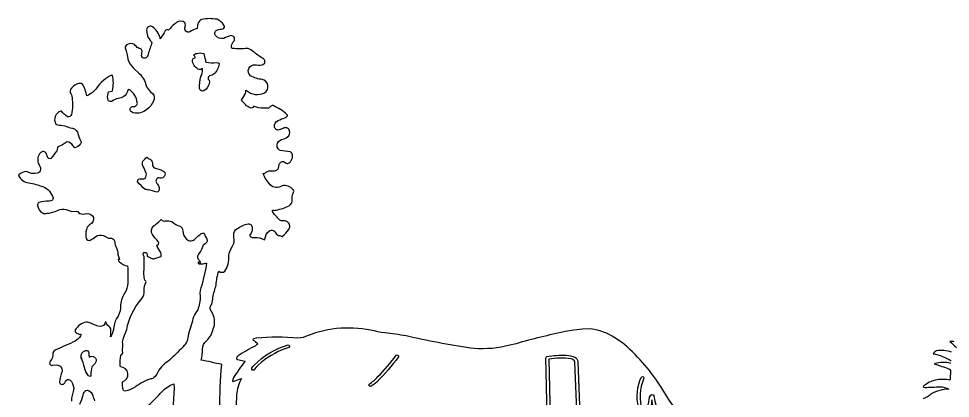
# Model space of a CAD drawing. Extents: x 0.8 to 37.1, y 0.9 to 38.3.
# Drawn here: x 0.8 to 15.18, y 12.05 to 17.9 of the extents above; entities that cross this region are included whole.
import ezdxf

# ---------------------------------------------------------------- set-up
doc = ezdxf.new("R2010")
doc.units = 0
doc.linetypes.add('0', pattern=[0])
doc.layers.add('1', color=7, linetype='0')

msp = doc.modelspace()

# ---------------------------------------------------------------- linework, layer by layer
at = {"layer": '1'}
for points in [[(3.910072, 11.874847, -0.022834), (3.938361, 12.570481, 0.005288), (3.618963, 12.639557, 0.10898), (3.639189, 12.806872, -0.205076), (3.705394, 12.934111, 0.133706), (3.807808, 13.119446, 0.217301), (3.798653, 13.351196), (3.760399, 13.423279, -0.226475), (3.771965, 13.479147, 0.133854), (3.799045, 13.578962, -0.041779), (3.845039, 13.774536), (3.849968, 13.7995, -0.062471), (3.893242, 14.00856, 0.35029), (3.984795, 14.008881, 0.170361), (4.048868, 14.245781, -0.140286), (4.104837, 14.393133, 0.210035), (4.12518, 14.536973, -0.204241), (4.151009, 14.646301, -0.100459), (4.320671, 14.736938), (4.346321, 14.739258, -0.453597), (4.408346, 14.678353, -0.20576), (4.374229, 14.57164), (4.370872, 14.555542, 0.288908), (4.447947, 14.528892, -0.139871), (4.599571, 14.494629), (4.604057, 14.502121, -0.187265), (4.673016, 14.632382, -0.472849), (4.771125, 14.598323, 0.25646), (4.833577, 14.557858, -0.098923), (4.872246, 14.542725, 0.065442), (4.978371, 14.660866, 0.349629), (4.966303, 14.755928, 0.260582), (4.891104, 14.785019), (4.872663, 14.786048), (4.854223, 14.787079, -0.122732), (4.79351, 14.844666), (4.746269, 14.889374, -0.221316), (4.719933, 14.95166, 0.155421), (4.776487, 14.953313, 0.0744), (4.977643, 15.019835, 0.300174), (5.025231, 15.127246, -0.113756), (5.051339, 15.24183, 0.262259), (5.037393, 15.270589, 0.264654), (4.869453, 15.328644, -0.400766), (4.686647, 15.342858, -0.105223), (4.578896, 15.515991, 0.170141), (4.625285, 15.537432, -0.208913), (4.715538, 15.556026), (4.731555, 15.555515, 0.24136), (4.80735, 15.586012, 0.176123), (4.81725, 15.629716, -0.292835), (4.871742, 15.702884), (4.880826, 15.702838), (4.889595, 15.70047), (4.915993, 15.683746, 0.419128), (4.997289, 15.696166, 0.28161), (5.023465, 15.826295, 0.176135), (4.991963, 15.852338, -0.005788), (4.84157, 15.870164), (4.829712, 15.875427, -0.396818), (4.800551, 15.984964, -0.260379), (4.886852, 16.047726, 0.080572), (4.975761, 16.095856, 0.293719), (4.971293, 16.197935), (4.962456, 16.209839, 0.273591), (4.882942, 16.210541), (4.838188, 16.194305, -0.536053), (4.754301, 16.234209, -0.394056), (4.80934, 16.33342, -0.055572), (4.912523, 16.374784, 0.097284), (4.951439, 16.403198), (4.952965, 16.4142), (4.947884, 16.422546, 0.097292), (4.729737, 16.564028, 0.290685), (4.687243, 16.544161, -0.108237), (4.649117, 16.521729), (4.578209, 16.523712, -0.120357), (4.442619, 16.551361), (4.430901, 16.547485, -0.407321), (4.37905, 16.528698, -0.148398), (4.305794, 16.578751), (4.25016, 16.637787), (4.245123, 16.647461, 0.010478), (4.303452, 16.750893, 0.079417), (4.312158, 16.799042), (4.318779, 16.797028, 0.297546), (4.599714, 16.760706, 0.666096), (4.562935, 16.967709, -0.116985), (4.38413, 17.022339, -0.762024), (4.457817, 17.193239), (4.474281, 17.192383, 0.174615), (4.587565, 17.205082, 0.554347), (4.58036, 17.283878), (4.56472, 17.296783, -0.059282), (4.42849, 17.394806, 0.117966), (4.345352, 17.442211), (4.328621, 17.444641, -0.050104), (4.106368, 17.44471, -0.404229), (4.089613, 17.483685, -0.12822), (4.13096, 17.561861, 0.592041), (4.079369, 17.642452, 0.066047), (3.971306, 17.59964, -0.289632), (3.837511, 17.648817, -0.528383), (3.875648, 17.731192, -0.049929), (3.955226, 17.746223, 0.558146), (3.970634, 17.804697, 0.156639), (3.866386, 17.894379, 0.095656), (3.62713, 17.89127, 0.278439), (3.569118, 17.818335, 0.065298), (3.559624, 17.753998, 0.05206), (3.445425, 17.700325, -0.652308), (3.372517, 17.771988, 0.167542), (3.370308, 17.838379, 0.406391), (3.241226, 17.8435, 0.090356), (3.118813, 17.725708, 0.397973), (3.066211, 17.715441, -0.039397), (2.985451, 17.593719), (2.987556, 17.600464), (2.987175, 17.612335, 0.146264), (2.871742, 17.779984, 0.418112), (2.780681, 17.750149, 0.229637), (2.852748, 17.547882, -0.260637), (2.854525, 17.517612, 0.005146), (2.796103, 17.336304), (2.787819, 17.319275, -0.616373), (2.702919, 17.318207, -0.095099), (2.711721, 17.396906, 0.238436), (2.692039, 17.439789), (2.682753, 17.441278, -0.200466), (2.620471, 17.47493), (2.604631, 17.490471), (2.589912, 17.50708, 0.245656), (2.484671, 17.506735, 0.327592), (2.447357, 17.452343, -0.039014), (2.491521, 17.278532, 0.155697), (2.578743, 17.141327), (2.665932, 17.060211, -0.143512), (2.770751, 16.87528, 0.148316), (2.869985, 16.752003, -0.329583), (2.884174, 16.633196, -0.144503), (2.783801, 16.505222, -0.232915), (2.571889, 16.452408), (2.559065, 16.457954), (2.547026, 16.465046, -0.675952), (2.552181, 16.543083), (2.56238, 16.547192), (2.573108, 16.549604, 0.511976), (2.635306, 16.610077, 0.202936), (2.518929, 16.804626), (2.501488, 16.812653), (2.489708, 16.805878), (2.488318, 16.794289), (2.485904, 16.782871, -0.304025), (2.339251, 16.673534, 0.12811), (2.249512, 16.630981, -0.570891), (2.178773, 16.671665, -0.131091), (2.191841, 16.776657), (2.249168, 16.788361), (2.253716, 16.795929, 0.107814), (2.252846, 17.029877), (2.241646, 17.033829, 0.140699), (2.009756, 16.838749, -0.129537), (1.857613, 16.713562, 0.078568), (1.786317, 16.900217, 0.268449), (1.761218, 16.905548, 0.271409), (1.605484, 16.81076, 0.107078), (1.597313, 16.766205, -0.162509), (1.627754, 16.685772, -0.087991), (1.620082, 16.426424, -0.336), (1.556068, 16.390213, -0.101106), (1.467064, 16.477753), (1.453377, 16.477844, 0.483536), (1.377616, 16.279388), (1.385399, 16.272125, 0.073487), (1.486, 16.258942, -0.027105), (1.601402, 16.223022, -0.26595), (1.713203, 16.153503, 0.077423), (1.766201, 16.012581, -0.281695), (1.755859, 15.968312, -0.180402), (1.67305, 15.914365), (1.666084, 15.916559), (1.660164, 15.920837, 0.145861), (1.57981, 16.001877, 0.198096), (1.543877, 15.997192), (1.479881, 15.956055), (1.414253, 15.929749, 0.312227), (1.401918, 15.90982, 0.017925), (1.390724, 15.865662, -0.025166), (1.301358, 15.74922, -0.580446), (1.249184, 15.771698), (1.233391, 15.816833, 0.616213), (1.141649, 15.835526, 0.274072), (1.105797, 15.674683, -0.160547), (1.141888, 15.575907, -0.342736), (1.089387, 15.521121, -0.196359), (0.923027, 15.548462, 0.150696), (0.806802, 15.497093), (0.80429, 15.490658), (0.803745, 15.48377, 0.276779), (0.961565, 15.374458, -0.031272), (1.179756, 15.313935, -0.228854), (1.335931, 15.134754, -0.355125), (1.301476, 15.096161), (1.274727, 15.09079, 0.086411), (1.115255, 15.068695, 0.346677), (1.096766, 15.024918, 0.211103), (1.171116, 14.907678, 0.203226), (1.246633, 14.902498, 0.063275), (1.439099, 14.959448, -0.199506), (1.565502, 14.950064, 0.061966), (1.624458, 14.931702), (1.696281, 14.934387, -0.208161), (1.730081, 14.91558, 0.26747), (1.819344, 14.894562), (1.833031, 14.896484, -0.382942), (1.958351, 14.835251, -0.339644), (1.899876, 14.72639, 0.214117), (1.849217, 14.650138, 0.103946), (1.84613, 14.515583, 0.45767), (1.909035, 14.490582, 0.096191), (1.993414, 14.545646, -0.264733), (2.113716, 14.558075), (2.177834, 14.526428, 0.132199), (2.235226, 14.518185, -0.383227), (2.28691, 14.454006, 0.131565), (2.310068, 14.381814, -0.12105), (2.333076, 14.265869), (2.359444, 14.187515, 0.185434), (2.339119, 14.18808, 0.227714), (2.361022, 14.154, 0.140235), (2.483437, 14.090668, -0.049078), (2.484575, 13.787992, -0.113381), (2.42258, 13.641684, 0.129951), (2.375859, 13.440183, -0.135335), (2.31474, 13.280767, 0.109983), (2.266595, 13.107304, -0.100758), (2.222527, 12.999817, 0.053588), (2.224956, 13.113303, 0.196201), (2.185885, 13.166978, -0.206756), (2.152977, 13.223679), (2.146492, 13.230133), (2.135078, 13.197189, -0.386335), (2.032494, 13.163513), (2.01162, 13.169525, 0.038821), (1.867271, 13.222366), (1.846718, 13.22287, 0.218369), (1.678378, 13.105064, 0.443303), (1.712187, 13.049338, 0.065888), (1.76757, 13.035202), (1.760674, 13.012436, -0.107976), (1.676185, 12.932863, -0.018828), (1.375472, 12.798294, 0.175601), (1.330391, 12.7444, -0.245233), (1.290504, 12.6203, 0.691271), (1.327568, 12.55806), (1.389946, 12.563126, -0.48704), (1.474113, 12.467112, 0.060345), (1.432289, 12.298553, 0.727748), (1.514732, 12.28981), (1.521217, 12.299561), (1.52758, 12.309402, -0.679091), (1.617839, 12.307718, -0.175313), (1.653008, 12.173157, 0.072357), (1.617475, 12.007591, 0.572142)], [(11.150185, 11.633957, -0.05497), (10.759768, 12.156467, 0.071074), (10.196724, 12.841461, 0.06912), (9.875938, 13.053436), (9.758339, 13.09668), (9.636925, 13.120056), (9.505608, 13.115585), (9.372505, 13.099274), (9.242776, 13.078094, 0.019301), (8.48168, 12.891746), (8.383546, 12.868382, -0.083636), (7.833663, 12.817448), (7.777215, 12.82309, -0.019284), (6.783387, 13.011403, 0.02218), (6.452803, 13.056714), (6.400472, 13.065278), (6.348468, 13.075642), (6.296852, 13.087794), (6.236569, 13.098655, 0.156144), (5.196602, 12.986298), (5.114418, 12.975616, 0.057473), (4.469231, 12.97525), (4.436028, 12.966583), (4.419777, 12.956345), (4.422981, 12.944565, -0.096858), (4.494743, 12.89093, -0.06426), (4.453766, 12.855737, 0.029292), (4.191521, 12.703079), (4.173241, 12.685822), (4.16433, 12.670715), (4.166756, 12.65831), (4.182426, 12.649185), (4.299812, 12.619965, 0.032763), (4.121819, 12.368027), (4.108986, 12.340454), (4.104393, 12.320404), (4.109871, 12.309952), (4.127296, 12.311096), (4.243401, 12.354141, 0.127252), (4.168423, 12.100493, 0.072517), (4.186333, 11.666092, -0.019665)], [(15.244106, 12.922173, 0.059479), (15.174126, 12.926361, -0.030774), (15.279854, 12.830902, 0.18132)], [(8.97747, 11.116364), (8.942436, 12.671417, -0.320367), (8.95713, 12.6931, -0.051213), (9.253204, 12.715107, -0.072848), (9.388837, 12.683342, -0.210662), (9.433876, 12.619446), (9.480095, 11.398163)], [(9.436699, 11.361664), (9.389763, 12.608871), (9.388808, 12.615463, 0.218188), (9.326255, 12.659181, 0.078506), (8.987877, 12.652695), (9.022942, 11.09552, -0.350069)], [(15.200111, 12.758835, 0.143236), (14.966211, 12.779295, 0.195959), (14.919472, 12.737381, -0.090099), (15.194649, 12.626984)], [(15.191475, 12.587479, 0.130709), (14.944878, 12.586258), (14.939125, 12.582092), (14.94117, 12.577637, -0.012814), (15.161186, 12.504135), (15.187431, 12.490311), (15.178825, 12.341904), (15.176918, 12.330978), (15.155786, 12.333643, 0.105613), (14.919265, 12.320753, 0.102179), (14.767632, 12.235947), (14.762779, 12.225586), (14.769905, 12.219421), (14.78727, 12.216629, 0.003872), (15.022988, 12.226969, -0.110824), (15.160789, 12.192566, 0.11294), (14.887825, 12.117874, -0.079455), (14.762968, 12.038811, 0.069479)], [(2.803081, 11.937291, 0.042986), (3.012007, 12.151605, -0.1097), (3.19883, 12.273392), (3.20199, 12.210982, 0.003445), (3.12515, 10.833928, 0.009348)], [(1.747639, 11.959474, 0.066657), (1.797951, 12.101318, -0.161519), (1.839821, 12.171997), (1.862343, 12.175156, -0.27847), (1.949754, 12.085852, 0.014359), (1.976601, 12.012192, 0.266909)]]:
    msp.add_lwpolyline(points, format="xyb", dxfattribs=at)
for points in [[(3.642448, 17.134552), (3.616356, 17.117706), (3.59037, 17.118317, -0.23862), (3.485466, 17.24231), (3.486137, 17.269348), (3.499611, 17.289825), (3.528221, 17.300598, 0.2715), (3.50788, 17.33786, -0.219189), (3.55234, 17.369316, -0.132188), (3.658562, 17.369293), (3.66346, 17.364792, 0.090505), (3.687645, 17.271545), (3.689659, 17.259064, 0.316897), (3.696526, 17.235504, 0.081855), (3.857651, 17.225748), (3.876134, 17.224535), (3.894463, 17.221863), (3.898293, 17.209061, -0.166519), (3.823283, 17.053709, -0.123148), (3.749034, 17.022358, 0.555043), (3.74276, 16.953354), (3.746834, 16.926056, -0.232501), (3.663399, 16.791382), (3.639534, 16.785217, -0.302874), (3.597272, 16.827044, -0.09823), (3.616753, 17.013214, 0.165661), (3.640999, 17.121521)], [(2.6856, 15.436066), (2.721748, 15.434967, 0.40738), (2.767233, 15.464868, 0.234788), (2.763437, 15.544263, 0.013903), (2.715068, 15.651491, -0.268046), (2.734634, 15.719673, -0.024096), (2.780128, 15.767853, 0.092914), (2.83189, 15.738229, -0.286052), (2.867804, 15.662014, 0.258814), (2.900627, 15.605988, -0.028612), (3.028618, 15.558624, -0.395451), (3.060934, 15.492336, -0.113711), (3.029573, 15.449436, -0.256713), (2.989306, 15.445333, 0.075224), (2.951317, 15.447327, 0.517904), (2.946347, 15.349695, -0.297596), (2.965339, 15.246509, -0.2316), (2.936766, 15.230309, -0.00231), (2.802131, 15.266052, -0.174849), (2.751854, 15.277054, -0.041055), (2.637337, 15.385727), (2.643532, 15.411102, -0.306905)], [(2.3731, 12.553146, -0.093223), (2.381233, 12.712219, 0.383163), (2.406731, 12.775818, 0.028419), (2.408485, 12.919678, -0.073987), (2.464165, 13.0867), (2.471855, 13.111145, -0.124337), (2.689705, 13.567688), (2.708351, 13.595276, 0.216382), (2.741048, 13.706163, -0.133048), (2.772133, 13.843048), (2.766029, 13.856094, -0.221442), (2.739557, 13.932188, -0.051701), (2.743446, 14.068573), (2.743507, 14.184509, 0.11393), (2.724068, 14.28064), (2.72541, 14.288666, -0.32095), (2.777098, 14.29167, -0.224689), (2.788612, 14.253967), (2.791817, 14.236465, -0.137369), (2.845971, 14.212379, 0.079235), (2.891212, 14.199066), (2.997566, 14.23584), (3.001305, 14.238724, 0.207107), (2.987923, 14.314148), (2.943779, 14.389999), (2.938728, 14.405365), (2.96093, 14.424957), (2.965263, 14.446442), (2.956017, 14.469696), (2.937416, 14.494568, -0.098929), (2.854668, 14.607544, -0.313707), (2.918269, 14.731914, 0.019177), (3.004234, 14.804718, 0.288648), (3.071163, 14.785843, -0.116234), (3.167442, 14.773651, 0.088749), (3.296586, 14.701688, -0.266114), (3.335505, 14.629566, 0.158571), (3.393376, 14.502978, 0.417965), (3.532919, 14.514428, -0.053586), (3.622864, 14.589283, -0.111276), (3.660652, 14.596115), (3.672142, 14.583817, 0.123366), (3.704744, 14.517955, -0.205782), (3.706902, 14.456467, -0.04394), (3.651146, 14.409286), (3.64594, 14.393209, -0.105207), (3.600407, 14.304968, 0.105648), (3.561908, 14.233828, 0.261748), (3.585135, 14.187046, -0.201615), (3.60511, 14.135361, 0.462791), (3.571602, 14.145203, 0.441682), (3.609066, 14.121589, 0.101513), (3.688103, 14.134979), (3.704597, 14.134033), (3.690407, 14.057312), (3.631783, 13.792847, 0.174395), (3.603081, 13.625327, -0.113972), (3.567039, 13.415558, 0.036357), (3.502144, 13.308197, -0.017475), (3.426155, 13.044739), (3.417992, 13.009247, -0.203839), (3.332194, 12.834243, -0.013595), (3.13233, 12.639196), (3.105256, 12.618752, 0.140573), (2.935706, 12.423398, -0.124676), (2.874165, 12.354399, -0.152841), (2.844872, 12.352142, 0.070402), (2.606344, 12.227123, -0.089267), (2.448828, 12.160101, -0.28552), (2.416078, 12.18259, -0.066895), (2.40728, 12.303268, 0.848367), (2.375282, 12.534622)], [(4.443275, 12.496857, -0.930106), (4.401192, 12.513779), (4.418602, 12.537429), (4.437316, 12.560061, -0.125406), (4.963724, 12.874979, -0.686151), (4.975975, 12.834839), (4.927487, 12.817789, 0.104292), (4.500661, 12.559363), (4.471261, 12.528759)], [(1.885521, 12.750824, -0.014897), (1.891594, 12.681259, -0.883318), (1.991142, 12.600433, -0.068822), (1.933342, 12.535156, 0.084534), (1.919151, 12.407715), (1.916756, 12.391617), (1.907158, 12.384796), (1.883873, 12.397202, -0.132029), (1.819492, 12.523273, 0.0145), (1.772514, 12.674469), (1.772621, 12.654602), (1.771064, 12.663408), (1.770028, 12.672292, -0.398351), (1.838019, 12.788661, -0.471489)], [(6.241829, 12.235016, -0.748206), (6.21255, 12.266774, 0.06167), (6.34887, 12.38366, 0.029413), (6.631337, 12.713571, -0.677389), (6.666603, 12.691162, -0.042118), (6.334435, 12.304764), (6.284935, 12.262787)], [(10.39286, 12.326202), (10.410271, 12.370987, -0.790158), (10.453283, 12.361503, 0.179956), (10.430458, 11.855835), (10.471596, 11.766296), (10.487084, 11.754611, -0.009404), (10.542229, 12.068649), (10.548088, 12.084045, -0.711708), (10.60732, 12.085781, -0.011763), (10.729506, 11.44545, -0.71935), (10.687401, 11.438477), (10.669029, 11.527664), (10.577461, 12.023285, -0.010055), (10.516484, 11.681672, -0.53155), (10.476387, 11.676605), (10.428062, 11.751968), (10.383965, 11.852432, -0.161269)]]:
    msp.add_lwpolyline(points, format="xyb", close=True, dxfattribs=at)

doc.saveas('drawing.dxf')
